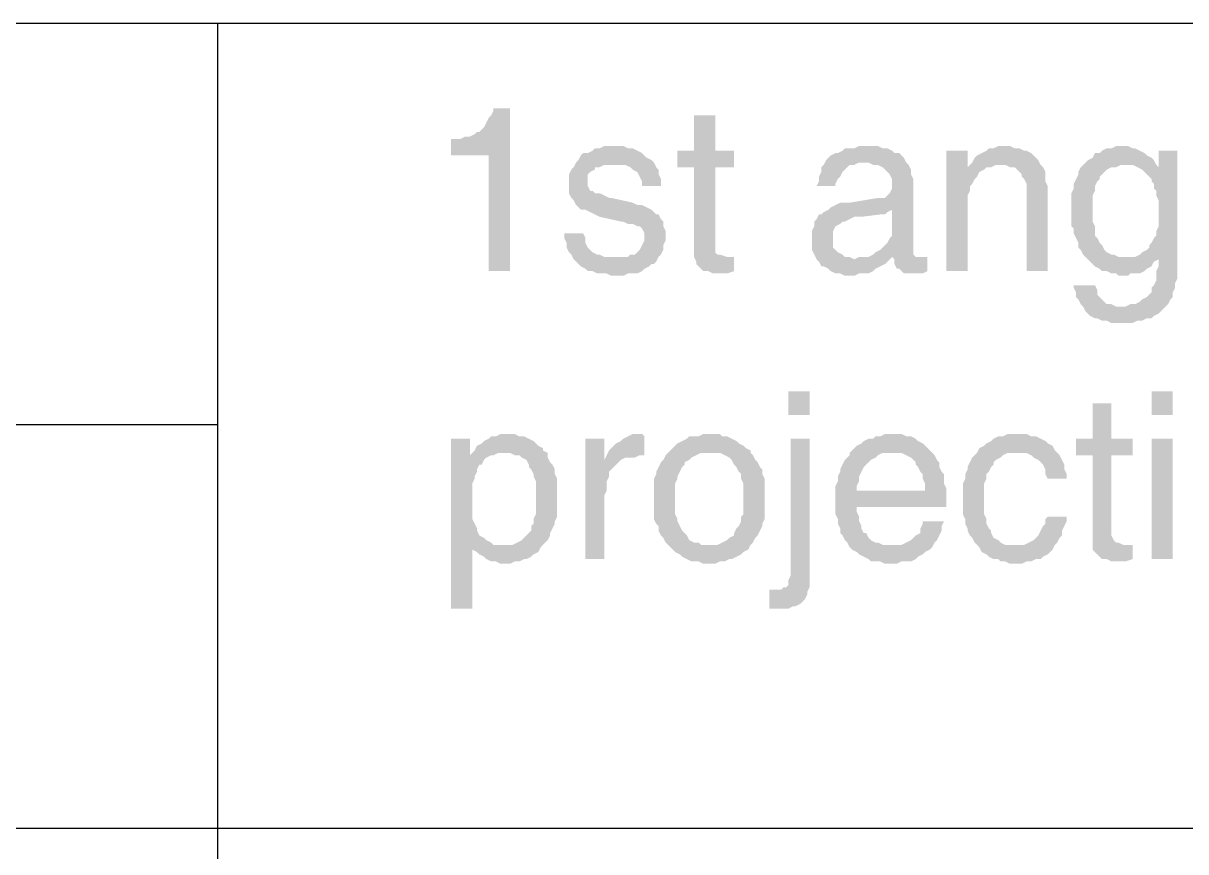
# Model space of a CAD drawing. Header units: millimetres. Extents: x 1167 to 2269, y 1197 to 1555.
# Drawn here: x 2161.07 to 2183.31, y 1277.43 to 1293.27 of the extents above; entities that cross this region are included whole.
import ezdxf

# ---------------------------------------------------------------- set-up
doc = ezdxf.new("R2010")
doc.units = ezdxf.units.MM

msp = doc.modelspace()

# ---------------------------------------------------------------- hatches: boundary and pattern name
at = {"transparency": 33554559}
for points in [[(2170.38392, 1291.64233), (2170.068, 1291.64233), (2170.068, 1291.5972), (2170.02287, 1291.50693), (2169.97774, 1291.4618), (2169.9326, 1291.37153), (2169.88747, 1291.28127), (2169.84234, 1291.23614), (2169.79721, 1291.19101), (2169.75207, 1291.19101), (2169.70694, 1291.14587), (2169.61668, 1291.10074), (2169.52641, 1291.10074), (2169.43615, 1291.05561), (2169.25562, 1291.05561), (2169.25562, 1290.73968), (2169.97774, 1290.73968), (2169.97774, 1288.52821), (2170.38392, 1288.52821)], [(2174.31042, 1291.50693), (2173.90423, 1291.50693), (2173.90423, 1290.82995), (2173.58831, 1290.82995), (2173.58831, 1290.51402), (2173.90423, 1290.51402), (2173.90423, 1288.799), (2173.94937, 1288.70874), (2173.94937, 1288.6636), (2173.9945, 1288.61847), (2174.03963, 1288.57334), (2174.08476, 1288.52821), (2174.17503, 1288.52821), (2174.26529, 1288.48308), (2174.53608, 1288.48308), (2174.67148, 1288.52821), (2174.67148, 1288.799), (2174.53608, 1288.799), (2174.40069, 1288.84413), (2174.35556, 1288.84413), (2174.31042, 1288.88927), (2174.31042, 1290.51402), (2174.67148, 1290.51402), (2174.67148, 1290.82995), (2174.31042, 1290.82995)], [(2172.36974, 1290.92021), (2172.18921, 1290.92021), (2172.09895, 1290.87508), (2172.00868, 1290.87508), (2171.96355, 1290.82995), (2171.87329, 1290.78482), (2171.78302, 1290.78482), (2171.73789, 1290.73968), (2171.69276, 1290.64942), (2171.64763, 1290.60429), (2171.60249, 1290.51402), (2171.55736, 1290.46889), (2171.51223, 1290.37863), (2171.51223, 1290.01757), (2171.55736, 1289.92731), (2171.60249, 1289.88217), (2171.64763, 1289.79191), (2171.69276, 1289.74678), (2171.73789, 1289.70164), (2171.82815, 1289.70164), (2171.91842, 1289.65651), (2172.00868, 1289.61138), (2172.09895, 1289.56625), (2172.50514, 1289.47598), (2172.55027, 1289.47598), (2172.64053, 1289.43085), (2172.7308, 1289.43085), (2172.82106, 1289.38572), (2172.86619, 1289.38572), (2172.91133, 1289.34059), (2172.95646, 1289.25032), (2172.95646, 1289.11493), (2172.91133, 1289.02466), (2172.86619, 1288.9344), (2172.82106, 1288.88927), (2172.77593, 1288.84413), (2172.68567, 1288.84413), (2172.64053, 1288.799), (2172.41487, 1288.799), (2171.60249, 1288.75387), (2171.64763, 1288.70874), (2171.69276, 1288.6636), (2171.73789, 1288.61847), (2171.82815, 1288.57334), (2171.87329, 1288.52821), (2171.96355, 1288.52821), (2172.05382, 1288.48308), (2172.23434, 1288.48308), (2172.32461, 1288.43794), (2172.55027, 1288.43794), (2172.64053, 1288.48308), (2172.82106, 1288.48308), (2172.91133, 1288.52821), (2172.95646, 1288.57334), (2173.04672, 1288.61847), (2173.09186, 1288.6636), (2173.13699, 1288.6636), (2173.18212, 1288.70874), (2173.22725, 1288.799), (2173.27238, 1288.84413), (2173.31752, 1288.9344), (2173.31752, 1289.02466), (2173.36265, 1289.11493), (2173.36265, 1289.20519), (2173.36265, 1289.29545), (2173.31752, 1289.38572), (2173.31752, 1289.47598), (2173.27238, 1289.52112), (2173.22725, 1289.61138), (2173.18212, 1289.61138), (2173.13699, 1289.65651), (2173.09186, 1289.70164), (2173.00159, 1289.74678), (2172.91133, 1289.79191), (2172.82106, 1289.79191), (2172.7308, 1289.83704), (2172.32461, 1289.92731), (2172.27948, 1289.92731), (2172.18921, 1289.97244), (2172.09895, 1290.01757), (2172.00868, 1290.01757), (2171.96355, 1290.0627), (2171.91842, 1290.0627), (2171.87329, 1290.15297), (2171.87329, 1290.37863), (2171.91842, 1290.42376), (2172.00868, 1290.46889), (2172.00868, 1290.51402), (2172.09895, 1290.51402), (2172.18921, 1290.55916), (2172.36974, 1290.55916), (2173.13699, 1290.60429), (2173.09186, 1290.64942), (2173.00159, 1290.69455), (2172.95646, 1290.73968), (2172.91133, 1290.78482), (2172.82106, 1290.82995), (2172.7308, 1290.87508), (2172.64053, 1290.87508), (2172.55027, 1290.92021), (2172.46, 1290.92021)], [(2177.24402, 1290.92021), (2177.06349, 1290.92021), (2176.97322, 1290.87508), (2176.79269, 1290.87508), (2176.74756, 1290.82995), (2176.6573, 1290.78482), (2176.61216, 1290.78482), (2176.5219, 1290.73968), (2176.47677, 1290.69455), (2176.43164, 1290.64942), (2176.3865, 1290.55916), (2176.34137, 1290.51402), (2176.34137, 1290.42376), (2176.29624, 1290.33349), (2176.29624, 1290.24323), (2176.25111, 1290.15297), (2176.61216, 1290.15297), (2176.61216, 1290.1981), (2176.6573, 1290.28836), (2176.70243, 1290.33349), (2176.74756, 1290.42376), (2176.79269, 1290.46889), (2176.83783, 1290.51402), (2176.88296, 1290.55916), (2176.97322, 1290.55916), (2177.06349, 1290.60429), (2177.96613, 1290.60429), (2177.921, 1290.69455), (2177.87587, 1290.73968), (2177.83073, 1290.78482), (2177.74047, 1290.78482), (2177.69534, 1290.82995), (2177.60507, 1290.87508), (2177.51481, 1290.87508), (2177.42454, 1290.92021), (2177.33428, 1290.92021)], [(2179.13957, 1290.82995), (2178.73338, 1290.82995), (2178.73338, 1288.52821), (2179.13957, 1288.52821), (2179.13957, 1289.74678), (2179.13957, 1289.97244), (2179.1847, 1290.0627), (2179.1847, 1290.15297), (2179.22983, 1290.1981), (2179.27496, 1290.28836), (2179.3201, 1290.33349), (2179.3201, 1290.33349), (2179.36523, 1290.42376), (2179.45549, 1290.46889), (2179.13957, 1290.51402)], [(2179.86168, 1290.92021), (2179.72628, 1290.92021), (2179.63602, 1290.87508), (2179.54576, 1290.87508), (2179.50062, 1290.82995), (2179.41036, 1290.78482), (2179.3201, 1290.73968), (2179.27496, 1290.69455), (2179.22983, 1290.60429), (2179.13957, 1290.51402), (2179.45549, 1290.46889), (2179.50062, 1290.51402), (2179.59089, 1290.51402), (2179.68115, 1290.55916), (2180.53866, 1290.55916), (2180.49353, 1290.64942), (2180.4484, 1290.69455), (2180.40327, 1290.73968), (2180.35814, 1290.78482), (2180.26787, 1290.82995), (2180.22274, 1290.82995), (2180.13247, 1290.87508), (2180.04221, 1290.87508), (2179.95195, 1290.92021)], [(2182.11829, 1290.92021), (2181.98289, 1290.92021), (2181.89263, 1290.87508), (2181.80236, 1290.87508), (2181.7121, 1290.82995), (2181.66697, 1290.78482), (2181.5767, 1290.78482), (2181.53157, 1290.69455), (2181.44131, 1290.64942), (2181.39618, 1290.60429), (2181.35104, 1290.55916), (2182.29882, 1290.55916), (2182.38908, 1290.51402), (2182.47935, 1290.46889), (2182.79527, 1290.51402), (2182.75014, 1290.55916), (2182.75014, 1290.55916), (2182.70501, 1290.64942), (2182.65988, 1290.69455), (2182.56961, 1290.73968), (2182.52448, 1290.78482), (2182.43421, 1290.82995), (2182.34395, 1290.87508), (2182.29882, 1290.87508), (2182.20855, 1290.92021)], [(2183.15633, 1290.82995), (2182.79527, 1290.82995), (2182.79527, 1290.51402), (2182.47935, 1290.46889), (2182.52448, 1290.42376), (2182.56961, 1290.37863), (2182.65988, 1290.28836), (2182.65988, 1290.24323), (2182.70501, 1290.1981), (2182.70501, 1290.10783), (2182.75014, 1290.0627), (2182.75014, 1289.97244), (2182.79527, 1289.88217), (2182.79527, 1289.38572), (2182.75014, 1289.29545), (2182.75014, 1289.20519), (2182.70501, 1289.16006), (2182.65988, 1289.06979), (2182.61474, 1289.02466), (2182.61474, 1288.97953), (2182.56961, 1288.9344), (2182.47935, 1288.88927), (2182.43421, 1288.84413), (2182.34395, 1288.799), (2182.16342, 1288.799), (2182.79527, 1288.75387), (2182.79527, 1288.61847), (2182.75014, 1288.52821), (2182.75014, 1288.34768), (2182.70501, 1288.25741), (2182.65988, 1288.21228), (2182.65988, 1288.12202), (2182.61474, 1288.07689), (2182.56961, 1288.03175), (2182.47935, 1287.98662), (2182.43421, 1287.94149), (2182.34395, 1287.89636), (2182.25369, 1287.89636), (2182.16342, 1287.85123), (2182.07316, 1287.85123), (2182.93067, 1287.85123), (2182.9758, 1287.89636), (2183.02093, 1287.98662), (2183.06607, 1288.03175), (2183.06607, 1288.12202), (2183.1112, 1288.21228), (2183.1112, 1288.30255), (2183.15633, 1288.39281), (2183.15633, 1288.6636)], [(2173.13699, 1290.60429), (2172.36974, 1290.55916), (2172.5954, 1290.55916), (2172.68567, 1290.51402), (2172.7308, 1290.46889), (2172.7308, 1290.46889), (2172.82106, 1290.42376), (2172.86619, 1290.33349), (2172.91133, 1290.24323), (2172.91133, 1290.15297), (2173.27238, 1290.15297), (2173.27238, 1290.28836), (2173.22725, 1290.37863), (2173.22725, 1290.46889), (2173.18212, 1290.51402)], [(2177.96613, 1290.60429), (2177.15375, 1290.60429), (2177.24402, 1290.60429), (2177.33428, 1290.55916), (2177.42454, 1290.55916), (2177.51481, 1290.51402), (2177.55994, 1290.46889), (2177.60507, 1290.42376), (2177.6502, 1290.37863), (2177.69534, 1290.28836), (2177.69534, 1290.10783), (2177.6502, 1290.01757), (2177.60507, 1289.97244), (2177.55994, 1289.92731), (2177.42454, 1289.92731), (2176.88296, 1289.83704), (2176.70243, 1289.83704), (2176.61216, 1289.79191), (2176.5219, 1289.74678), (2176.47677, 1289.70164), (2177.69534, 1289.70164), (2177.69534, 1289.29545), (2177.69534, 1289.20519), (2177.6502, 1289.16006), (2177.60507, 1289.06979), (2177.55994, 1289.02466), (2177.46968, 1288.9344), (2177.46968, 1288.9344), (2177.37941, 1288.88927), (2177.33428, 1288.84413), (2177.24402, 1288.799), (2177.06349, 1288.799), (2176.97322, 1288.75387), (2176.25111, 1288.75387), (2176.29624, 1288.70874), (2176.34137, 1288.61847), (2176.3865, 1288.61847), (2176.47677, 1288.57334), (2176.5219, 1288.52821), (2176.61216, 1288.48308), (2176.70243, 1288.48308), (2176.79269, 1288.43794), (2176.97322, 1288.43794), (2177.06349, 1288.48308), (2177.24402, 1288.48308), (2177.33428, 1288.52821), (2177.37941, 1288.57334), (2177.46968, 1288.61847), (2177.55994, 1288.6636), (2177.60507, 1288.70874), (2177.6502, 1288.75387), (2177.69534, 1288.799), (2178.14666, 1288.799), (2178.10153, 1288.84413), (2178.10153, 1290.28836), (2178.05639, 1290.37863), (2178.05639, 1290.46889), (2178.01126, 1290.55916)], [(2180.53866, 1290.55916), (2179.77142, 1290.55916), (2179.86168, 1290.55916), (2179.95195, 1290.51402), (2180.04221, 1290.51402), (2180.08734, 1290.46889), (2180.13247, 1290.42376), (2180.17761, 1290.37863), (2180.17761, 1290.33349), (2180.22274, 1290.28836), (2180.26787, 1290.1981), (2180.26787, 1288.52821), (2180.67406, 1288.52821), (2180.67406, 1290.15297), (2180.62893, 1290.24323), (2180.62893, 1290.42376), (2180.5838, 1290.51402)], [(2181.35104, 1290.55916), (2181.30591, 1290.51402), (2181.26078, 1290.42376), (2181.26078, 1290.37863), (2181.21565, 1290.28836), (2181.17051, 1290.1981), (2181.17051, 1290.10783), (2181.12538, 1290.01757), (2181.12538, 1289.38572), (2181.17051, 1289.34059), (2181.17051, 1289.25032), (2181.21565, 1289.16006), (2181.26078, 1289.06979), (2181.26078, 1288.97953), (2181.30591, 1288.9344), (2181.35104, 1288.84413), (2181.39618, 1288.799), (2181.44131, 1288.75387), (2181.53157, 1288.6636), (2181.5767, 1288.61847), (2181.66697, 1288.57334), (2181.7121, 1288.52821), (2181.80236, 1288.52821), (2181.89263, 1288.48308), (2181.98289, 1288.48308), (2182.02803, 1288.43794), (2182.20855, 1288.43794), (2182.25369, 1288.48308), (2182.43421, 1288.48308), (2182.52448, 1288.52821), (2182.56961, 1288.57334), (2182.65988, 1288.61847), (2182.70501, 1288.70874), (2182.79527, 1288.75387), (2182.79527, 1288.75387), (2182.16342, 1288.799), (2182.02803, 1288.799), (2181.93776, 1288.84413), (2181.89263, 1288.84413), (2181.80236, 1288.88927), (2181.75723, 1288.9344), (2181.7121, 1289.02466), (2181.66697, 1289.06979), (2181.62184, 1289.16006), (2181.5767, 1289.20519), (2181.5767, 1289.38572), (2181.53157, 1289.47598), (2181.53157, 1289.97244), (2181.5767, 1290.0627), (2181.5767, 1290.15297), (2181.62184, 1290.24323), (2181.66697, 1290.28836), (2181.66697, 1290.33349), (2181.7121, 1290.37863), (2181.75723, 1290.42376), (2181.80236, 1290.46889), (2181.89263, 1290.51402), (2181.98289, 1290.51402), (2182.07316, 1290.55916), (2182.16342, 1290.55916)], [(2176.47677, 1289.70164), (2176.3865, 1289.65651), (2176.34137, 1289.61138), (2176.29624, 1289.61138), (2176.25111, 1289.52112), (2176.20598, 1289.47598), (2176.20598, 1289.38572), (2176.16084, 1289.29545), (2176.16084, 1289.11493), (2176.16084, 1288.9344), (2176.20598, 1288.84413), (2176.25111, 1288.75387), (2176.97322, 1288.75387), (2176.88296, 1288.799), (2176.79269, 1288.799), (2176.74756, 1288.84413), (2176.6573, 1288.88927), (2176.61216, 1288.9344), (2176.56703, 1288.97953), (2176.56703, 1289.29545), (2176.61216, 1289.38572), (2176.70243, 1289.43085), (2176.74756, 1289.47598), (2176.79269, 1289.47598), (2176.88296, 1289.52112), (2176.97322, 1289.56625), (2177.10862, 1289.56625), (2177.46968, 1289.61138), (2177.55994, 1289.61138), (2177.60507, 1289.65651), (2177.69534, 1289.70164)], [(2171.78302, 1289.25032), (2171.42196, 1289.25032), (2171.42196, 1289.16006), (2171.4671, 1289.06979), (2171.4671, 1288.97953), (2171.51223, 1288.88927), (2171.55736, 1288.84413), (2171.60249, 1288.75387), (2172.41487, 1288.799), (2172.18921, 1288.799), (2172.09895, 1288.84413), (2172.05382, 1288.84413), (2171.96355, 1288.88927), (2171.91842, 1288.9344), (2171.87329, 1288.97953), (2171.82815, 1289.06979), (2171.82815, 1289.16006)], [(2178.14666, 1288.799), (2177.69534, 1288.799), (2177.74047, 1288.75387), (2178.23692, 1288.799), (2178.19179, 1288.799)], [(2178.37232, 1288.799), (2178.23692, 1288.799), (2177.74047, 1288.75387), (2177.74047, 1288.6636), (2177.7856, 1288.57334), (2177.83073, 1288.57334), (2177.87587, 1288.52821), (2177.921, 1288.48308), (2178.28206, 1288.48308), (2178.37232, 1288.52821)], [(2181.5767, 1288.25741), (2181.17051, 1288.25741), (2181.17051, 1288.21228), (2181.21565, 1288.12202), (2181.21565, 1288.03175), (2181.26078, 1287.98662), (2181.30591, 1287.89636), (2181.35104, 1287.85123), (2181.39618, 1287.76096), (2181.44131, 1287.71583), (2181.48644, 1287.6707), (2181.5767, 1287.62556), (2181.62184, 1287.62556), (2181.7121, 1287.58043), (2181.80236, 1287.58043), (2181.89263, 1287.5353), (2182.29882, 1287.5353), (2182.38908, 1287.58043), (2182.47935, 1287.58043), (2182.56961, 1287.62556), (2182.65988, 1287.62556), (2182.70501, 1287.6707), (2182.79527, 1287.71583), (2182.8404, 1287.76096), (2182.88554, 1287.80609), (2182.93067, 1287.85123), (2181.98289, 1287.85123), (2181.89263, 1287.89636), (2181.80236, 1287.89636), (2181.75723, 1287.94149), (2181.7121, 1287.98662), (2181.62184, 1288.07689), (2181.62184, 1288.16715)], [(2176.11571, 1285.77515), (2176.11571, 1286.22647), (2175.70952, 1286.22647), (2175.70952, 1285.77515)], [(2183.06607, 1285.77515), (2183.06607, 1286.22647), (2182.65988, 1286.22647), (2182.65988, 1285.77515)], [(2181.89263, 1286.00081), (2181.53157, 1286.00081), (2181.53157, 1285.32382), (2181.21565, 1285.32382), (2181.21565, 1285.0079), (2181.53157, 1285.0079), (2181.53157, 1283.20261), (2181.5767, 1283.15748), (2181.62184, 1283.11235), (2181.66697, 1283.06722), (2181.7121, 1283.02208), (2181.80236, 1283.02208), (2181.89263, 1282.97695), (2182.16342, 1282.97695), (2182.29882, 1283.02208), (2182.29882, 1283.29288), (2182.11829, 1283.29288), (2182.02803, 1283.33801), (2181.98289, 1283.33801), (2181.93776, 1283.38314), (2181.89263, 1283.4734), (2181.89263, 1285.0079), (2182.29882, 1285.0079), (2182.29882, 1285.32382), (2181.89263, 1285.32382)], [(2169.61668, 1285.32382), (2169.25562, 1285.32382), (2169.25562, 1282.07431), (2169.66181, 1282.07431), (2169.66181, 1283.24774), (2170.24853, 1283.29288), (2170.068, 1283.29288), (2170.02287, 1283.33801), (2169.9326, 1283.38314), (2169.88747, 1283.42827), (2169.79721, 1283.4734), (2169.75207, 1283.56367), (2169.75207, 1283.6088), (2169.70694, 1283.69907), (2169.66181, 1283.78933), (2169.66181, 1284.46631), (2169.70694, 1284.55658), (2169.70694, 1284.60171), (2169.75207, 1284.69197), (2169.75207, 1284.73711), (2169.79721, 1284.82737), (2169.84234, 1284.82737), (2169.88747, 1284.91763), (2169.9326, 1284.96277), (2170.02287, 1285.0079), (2169.61668, 1285.0079)], [(2170.29366, 1285.41409), (2170.2034, 1285.41409), (2170.11313, 1285.36896), (2170.02287, 1285.36896), (2169.97774, 1285.32382), (2169.88747, 1285.27869), (2169.84234, 1285.23356), (2169.75207, 1285.18843), (2169.70694, 1285.09816), (2169.66181, 1285.05303), (2169.61668, 1285.0079), (2170.068, 1285.0079), (2170.15826, 1285.05303), (2170.24853, 1285.05303), (2171.01578, 1285.09816), (2171.01578, 1285.14329), (2170.92551, 1285.18843), (2170.88038, 1285.23356), (2170.83525, 1285.27869), (2170.74498, 1285.32382), (2170.65472, 1285.36896), (2170.56445, 1285.36896), (2170.47419, 1285.41409), (2170.38392, 1285.41409)], [(2172.18921, 1285.32382), (2171.82815, 1285.32382), (2171.82815, 1283.02208), (2172.18921, 1283.02208), (2172.18921, 1284.24065), (2172.23434, 1284.33092), (2172.23434, 1284.51144), (2172.27948, 1284.60171), (2172.27948, 1284.69197), (2172.32461, 1284.73711), (2172.36974, 1284.78224), (2172.41487, 1284.82737), (2172.46, 1284.8725), (2172.50514, 1284.91763), (2172.18921, 1284.91763)], [(2172.82106, 1285.41409), (2172.7308, 1285.41409), (2172.64053, 1285.36896), (2172.55027, 1285.32382), (2172.50514, 1285.27869), (2172.41487, 1285.23356), (2172.36974, 1285.18843), (2172.27948, 1285.09816), (2172.27948, 1285.09816), (2172.23434, 1285.0079), (2172.95646, 1285.0079), (2172.95646, 1285.36896), (2172.91133, 1285.41409)], [(2174.17503, 1285.41409), (2174.08476, 1285.41409), (2173.9945, 1285.36896), (2173.81397, 1285.36896), (2173.76884, 1285.32382), (2173.67857, 1285.27869), (2173.58831, 1285.23356), (2173.54318, 1285.18843), (2173.49804, 1285.14329), (2173.40778, 1285.05303), (2173.40778, 1285.05303), (2173.36265, 1285.0079), (2173.31752, 1284.91763), (2173.27238, 1284.8725), (2173.22725, 1284.78224), (2173.18212, 1284.69197), (2173.18212, 1284.64684), (2173.13699, 1284.55658), (2173.13699, 1283.78933), (2173.18212, 1283.69907), (2173.22725, 1283.65393), (2173.22725, 1283.56367), (2173.27238, 1283.4734), (2173.31752, 1283.42827), (2173.36265, 1283.33801), (2173.40778, 1283.29288), (2174.17503, 1283.29288), (2174.03963, 1283.29288), (2173.9945, 1283.33801), (2173.90423, 1283.33801), (2173.81397, 1283.38314), (2173.76884, 1283.4734), (2173.72371, 1283.51854), (2173.67857, 1283.56367), (2173.63344, 1283.65393), (2173.58831, 1283.7442), (2173.58831, 1283.78933), (2173.54318, 1283.87959), (2173.54318, 1284.46631), (2173.58831, 1284.55658), (2173.58831, 1284.60171), (2173.63344, 1284.69197), (2173.67857, 1284.78224), (2173.72371, 1284.82737), (2173.72371, 1284.8725), (2173.81397, 1284.91763), (2173.8591, 1284.96277), (2173.94937, 1285.0079), (2174.03963, 1285.05303), (2174.17503, 1285.05303), (2174.98741, 1285.09816), (2174.89714, 1285.14329), (2174.85201, 1285.18843), (2174.76175, 1285.23356), (2174.71661, 1285.27869), (2174.62635, 1285.32382), (2174.53608, 1285.36896), (2174.44582, 1285.36896), (2174.40069, 1285.41409), (2174.31042, 1285.41409)], [(2176.11571, 1285.32382), (2175.75465, 1285.32382), (2175.75465, 1282.70616), (2175.70952, 1282.61589), (2175.70952, 1282.52563), (2175.66439, 1282.4805), (2175.61926, 1282.4805), (2175.57412, 1282.43536), (2175.34846, 1282.43536), (2175.34846, 1282.07431), (2175.70952, 1282.07431), (2175.79979, 1282.11944), (2175.84492, 1282.11944), (2175.93518, 1282.16457), (2175.98031, 1282.2097), (2176.02545, 1282.25484), (2176.07058, 1282.3451), (2176.07058, 1282.39023), (2176.11571, 1282.4805), (2176.11571, 1282.70616)], [(2177.69534, 1285.41409), (2177.55994, 1285.41409), (2177.46968, 1285.36896), (2177.37941, 1285.36896), (2177.33428, 1285.32382), (2177.24402, 1285.32382), (2177.15375, 1285.27869), (2177.10862, 1285.23356), (2177.01835, 1285.18843), (2176.97322, 1285.14329), (2176.88296, 1285.05303), (2177.87587, 1285.05303), (2177.96613, 1285.0079), (2178.05639, 1284.96277), (2178.10153, 1284.91763), (2178.14666, 1284.8725), (2178.14666, 1284.82737), (2178.19179, 1284.78224), (2178.23692, 1284.69197), (2178.28206, 1284.64684), (2178.28206, 1284.55658), (2178.32719, 1284.46631), (2178.32719, 1284.33092), (2176.61216, 1284.33092), (2176.61216, 1283.87959), (2176.6573, 1283.78933), (2176.6573, 1283.69907), (2176.70243, 1283.6088), (2176.70243, 1283.51854), (2176.74756, 1283.4734), (2176.79269, 1283.38314), (2176.83783, 1283.33801), (2176.88296, 1283.24774), (2177.69534, 1283.29288), (2177.51481, 1283.29288), (2177.42454, 1283.33801), (2177.37941, 1283.33801), (2177.28915, 1283.38314), (2177.24402, 1283.42827), (2177.19888, 1283.51854), (2177.15375, 1283.51854), (2177.10862, 1283.6088), (2177.10862, 1283.65393), (2177.06349, 1283.7442), (2177.06349, 1283.83446), (2177.01835, 1283.92473), (2177.01835, 1284.01499), (2178.73338, 1284.01499), (2178.73338, 1284.37605), (2178.68824, 1284.46631), (2178.68824, 1284.64684), (2178.64311, 1284.69197), (2178.59798, 1284.78224), (2178.59798, 1284.8725), (2178.55285, 1284.91763), (2178.50772, 1285.0079), (2178.46258, 1285.05303), (2178.41745, 1285.09816), (2178.32719, 1285.18843), (2178.28206, 1285.23356), (2178.19179, 1285.27869), (2178.14666, 1285.32382), (2178.05639, 1285.36896), (2177.96613, 1285.36896), (2177.87587, 1285.41409), (2177.7856, 1285.41409)], [(2180.08734, 1285.41409), (2179.90681, 1285.41409), (2179.81655, 1285.36896), (2179.72628, 1285.36896), (2179.63602, 1285.32382), (2179.59089, 1285.27869), (2179.50062, 1285.23356), (2179.45549, 1285.18843), (2179.36523, 1285.14329), (2179.3201, 1285.05303), (2180.26787, 1285.05303), (2180.35814, 1285.0079), (2180.40327, 1284.96277), (2180.49353, 1284.91763), (2180.53866, 1284.8725), (2180.5838, 1284.82737), (2180.62893, 1284.73711), (2180.62893, 1284.64684), (2180.67406, 1284.55658), (2181.03512, 1284.55658), (2181.03512, 1284.64684), (2180.98999, 1284.73711), (2180.98999, 1284.82737), (2180.94485, 1284.91763), (2180.89972, 1285.0079), (2180.85459, 1285.05303), (2180.80946, 1285.09816), (2180.76432, 1285.18843), (2180.76432, 1285.18843), (2180.67406, 1285.23356), (2180.62893, 1285.27869), (2180.53866, 1285.32382), (2180.4484, 1285.36896), (2180.35814, 1285.36896), (2180.26787, 1285.41409), (2180.17761, 1285.41409)], [(2183.06607, 1283.02208), (2183.06607, 1285.32382), (2182.65988, 1285.32382), (2182.65988, 1283.02208)], [(2171.01578, 1285.09816), (2170.24853, 1285.05303), (2170.38392, 1285.05303), (2170.47419, 1285.0079), (2170.56445, 1285.0079), (2170.60959, 1284.96277), (2170.69985, 1284.91763), (2170.74498, 1284.82737), (2170.74498, 1284.78224), (2170.79011, 1284.73711), (2170.83525, 1284.64684), (2170.83525, 1284.60171), (2170.88038, 1284.51144), (2170.88038, 1284.19552), (2170.88038, 1283.87959), (2170.83525, 1283.78933), (2170.83525, 1283.69907), (2170.79011, 1283.65393), (2170.79011, 1283.56367), (2170.74498, 1283.51854), (2170.69985, 1283.4734), (2170.65472, 1283.42827), (2170.60959, 1283.38314), (2170.51932, 1283.33801), (2170.42906, 1283.29288), (2170.24853, 1283.29288), (2169.66181, 1283.24774), (2169.66181, 1283.20261), (2169.75207, 1283.15748), (2169.79721, 1283.11235), (2169.88747, 1283.06722), (2169.9326, 1283.02208), (2170.02287, 1282.97695), (2170.11313, 1282.97695), (2170.2034, 1282.93182), (2170.38392, 1282.93182), (2170.47419, 1282.97695), (2170.56445, 1282.97695), (2170.65472, 1283.02208), (2170.69985, 1283.02208), (2170.79011, 1283.06722), (2170.83525, 1283.11235), (2170.92551, 1283.15748), (2170.97064, 1283.24774), (2171.01578, 1283.29288), (2171.06091, 1283.33801), (2171.10604, 1283.38314), (2171.15117, 1283.4734), (2171.15117, 1283.51854), (2171.1963, 1283.6088), (2171.24144, 1283.69907), (2171.24144, 1283.7442), (2171.28657, 1283.83446), (2171.28657, 1284.55658), (2171.24144, 1284.64684), (2171.24144, 1284.73711), (2171.1963, 1284.82737), (2171.15117, 1284.8725), (2171.10604, 1284.96277), (2171.10604, 1285.05303)], [(2174.98741, 1285.09816), (2174.17503, 1285.05303), (2174.40069, 1285.05303), (2174.49095, 1285.0079), (2174.58122, 1284.96277), (2174.62635, 1284.91763), (2174.67148, 1284.82737), (2174.71661, 1284.78224), (2174.76175, 1284.69197), (2174.80688, 1284.64684), (2174.80688, 1284.55658), (2174.85201, 1284.46631), (2174.85201, 1283.87959), (2174.80688, 1283.83446), (2174.80688, 1283.7442), (2174.76175, 1283.65393), (2174.71661, 1283.6088), (2174.67148, 1283.51854), (2174.67148, 1283.4734), (2174.58122, 1283.42827), (2174.53608, 1283.38314), (2174.44582, 1283.33801), (2174.35556, 1283.29288), (2173.40778, 1283.29288), (2173.49804, 1283.20261), (2173.54318, 1283.15748), (2173.63344, 1283.11235), (2173.67857, 1283.06722), (2173.76884, 1283.02208), (2173.8591, 1282.97695), (2173.9945, 1282.97695), (2174.08476, 1282.93182), (2174.31042, 1282.93182), (2174.40069, 1282.97695), (2174.49095, 1282.97695), (2174.58122, 1283.02208), (2174.62635, 1283.02208), (2174.71661, 1283.06722), (2174.80688, 1283.11235), (2174.85201, 1283.15748), (2174.94227, 1283.20261), (2174.98741, 1283.29288), (2174.98741, 1283.29288), (2175.03254, 1283.33801), (2175.07767, 1283.42827), (2175.1228, 1283.4734), (2175.16794, 1283.56367), (2175.21307, 1283.65393), (2175.21307, 1283.69907), (2175.2582, 1283.78933), (2175.2582, 1284.19552), (2175.2582, 1284.55658), (2175.21307, 1284.64684), (2175.21307, 1284.73711), (2175.16794, 1284.78224), (2175.1228, 1284.8725), (2175.07767, 1284.91763), (2175.03254, 1285.0079), (2174.98741, 1285.05303)], [(2176.88296, 1285.05303), (2176.88296, 1285.0079), (2176.83783, 1284.96277), (2176.79269, 1284.91763), (2176.74756, 1284.82737), (2176.70243, 1284.73711), (2176.70243, 1284.69197), (2176.6573, 1284.60171), (2176.6573, 1284.51144), (2176.61216, 1284.42118), (2176.61216, 1284.33092), (2177.01835, 1284.33092), (2177.01835, 1284.42118), (2177.06349, 1284.51144), (2177.06349, 1284.60171), (2177.10862, 1284.69197), (2177.15375, 1284.78224), (2177.19888, 1284.82737), (2177.24402, 1284.8725), (2177.28915, 1284.91763), (2177.37941, 1284.96277), (2177.42454, 1285.0079), (2177.51481, 1285.05303), (2177.69534, 1285.05303)], [(2179.3201, 1285.05303), (2179.27496, 1285.0079), (2179.22983, 1284.96277), (2179.1847, 1284.8725), (2179.13957, 1284.78224), (2179.13957, 1284.73711), (2179.09443, 1284.64684), (2179.09443, 1284.55658), (2179.0493, 1284.46631), (2179.0493, 1283.87959), (2179.09443, 1283.78933), (2179.09443, 1283.69907), (2179.13957, 1283.6088), (2179.13957, 1283.56367), (2179.1847, 1283.4734), (2179.22983, 1283.42827), (2179.27496, 1283.33801), (2179.3201, 1283.29288), (2180.08734, 1283.29288), (2179.86168, 1283.29288), (2179.77142, 1283.33801), (2179.72628, 1283.38314), (2179.63602, 1283.42827), (2179.59089, 1283.51854), (2179.59089, 1283.56367), (2179.54576, 1283.6088), (2179.50062, 1283.69907), (2179.50062, 1283.78933), (2179.45549, 1283.87959), (2179.45549, 1284.46631), (2179.50062, 1284.55658), (2179.50062, 1284.64684), (2179.54576, 1284.69197), (2179.59089, 1284.78224), (2179.63602, 1284.82737), (2179.63602, 1284.8725), (2179.68115, 1284.91763), (2179.77142, 1284.96277), (2179.81655, 1285.0079), (2179.90681, 1285.05303), (2180.08734, 1285.05303)], [(2172.23434, 1285.0079), (2172.18921, 1284.91763), (2172.50514, 1284.91763), (2172.5954, 1284.96277), (2172.77593, 1284.96277), (2172.86619, 1285.0079)], [(2178.68824, 1283.7442), (2178.28206, 1283.7442), (2178.28206, 1283.69907), (2178.23692, 1283.6088), (2178.23692, 1283.51854), (2178.14666, 1283.4734), (2178.10153, 1283.42827), (2178.05639, 1283.38314), (2177.96613, 1283.33801), (2177.87587, 1283.29288), (2177.69534, 1283.29288), (2176.88296, 1283.24774), (2176.88296, 1283.24774), (2176.92809, 1283.20261), (2177.01835, 1283.15748), (2177.06349, 1283.11235), (2177.15375, 1283.06722), (2177.24402, 1283.02208), (2177.28915, 1282.97695), (2177.46968, 1282.97695), (2177.55994, 1282.93182), (2177.7856, 1282.93182), (2177.87587, 1282.97695), (2178.05639, 1282.97695), (2178.14666, 1283.02208), (2178.19179, 1283.06722), (2178.28206, 1283.11235), (2178.32719, 1283.15748), (2178.41745, 1283.20261), (2178.46258, 1283.24774), (2178.50772, 1283.33801), (2178.55285, 1283.38314), (2178.59798, 1283.4734), (2178.64311, 1283.56367), (2178.64311, 1283.65393)], [(2181.03512, 1283.83446), (2180.67406, 1283.83446), (2180.62893, 1283.78933), (2180.62893, 1283.69907), (2180.5838, 1283.65393), (2180.53866, 1283.56367), (2180.49353, 1283.4734), (2180.4484, 1283.42827), (2180.40327, 1283.38314), (2180.313, 1283.33801), (2180.22274, 1283.29288), (2179.3201, 1283.29288), (2179.36523, 1283.24774), (2179.41036, 1283.15748), (2179.50062, 1283.11235), (2179.54576, 1283.06722), (2179.63602, 1283.02208), (2179.72628, 1283.02208), (2179.77142, 1282.97695), (2179.86168, 1282.97695), (2179.95195, 1282.93182), (2180.17761, 1282.93182), (2180.26787, 1282.97695), (2180.35814, 1282.97695), (2180.4484, 1283.02208), (2180.53866, 1283.02208), (2180.5838, 1283.06722), (2180.67406, 1283.11235), (2180.71919, 1283.15748), (2180.76432, 1283.20261), (2180.80946, 1283.29288), (2180.85459, 1283.33801), (2180.89972, 1283.42827), (2180.94485, 1283.4734), (2180.94485, 1283.56367), (2180.98999, 1283.65393), (2181.03512, 1283.7442)]]:
    msp.add_hatch(color=256, dxfattribs=at).paths.add_polyline_path(points)

# ---------------------------------------------------------------- linework, layer by layer
for points in [[(1868.65711, 1293.26709), (2265.09499, 1293.26709)], [(2164.78754, 1293.26709), (2164.78754, 1262.48694)], [(1868.65711, 1285.59462), (2164.78754, 1285.59462)], [(1868.65711, 1277.87702), (2217.72757, 1277.87702)]]:
    msp.add_lwpolyline(points)

doc.saveas('drawing.dxf')
